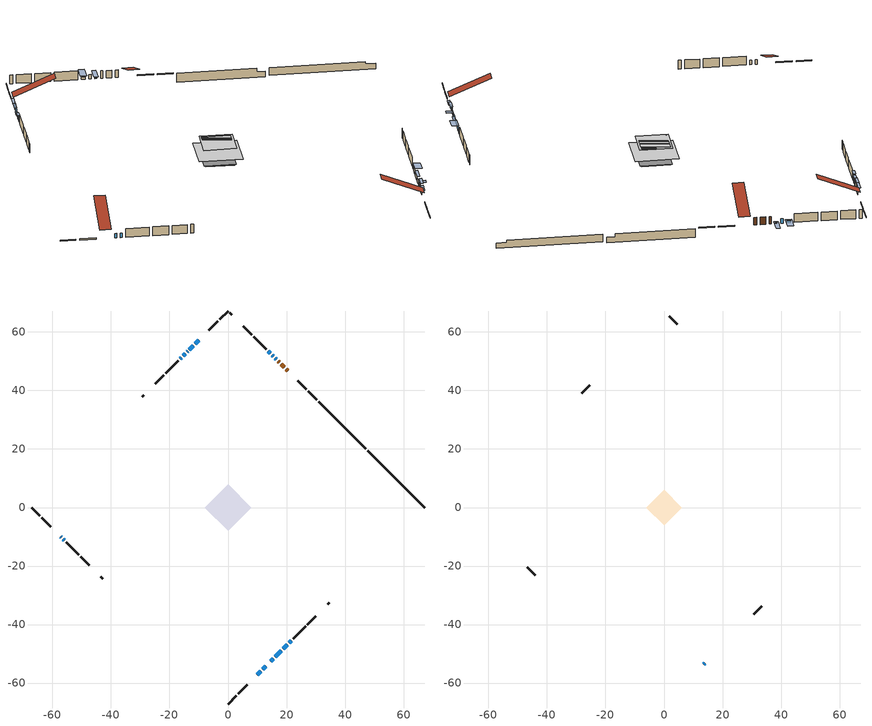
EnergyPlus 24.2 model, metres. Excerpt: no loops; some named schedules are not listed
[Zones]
conditioned space
 floor adiabatic (AdiabaticFloorConstruction): -8.01,0 0,8.01 8.01,0 0,-8.01 z0.63
 floor foundation (Slab1 construction): -5.79,0 0,5.79 5.79,0 0,-5.79 z-1.48
 floor foundation (Slab1 construction 1): -5.28,0 0,5.28 5.28,0 0,-5.28 z-1.78
 wall outside (RimJoist1 construction): 0,-67.15 2.86,-64.29 / -67.15,0 -64.29,-2.86 / 0,67.15 -2.86,64.29 / 30.34,36.81 27.48,39.67 z0.63:0.93
 wall outside (RimJoist2 construction): 3.52,-63.63 6.54,-60.61 / -63.63,-3.52 -60.61,-6.54 / -3.52,63.63 -6.54,60.61 / 26.82,40.32 23.8,43.34 z0.63:0.93
 wall outside (AdiabaticWallConstruction 1): 20.41,46.74 19.86,47.28 / 19.21,47.94 18.2,48.95 / 17.54,49.6 17.17,49.97 z0.63:2.66
 wall outside (AdiabaticWallConstruction): 16.52,50.63 16.14,51.01 z0.63:0.81; -9.93,57.21 -11.23,55.92 / -11.88,55.26 -13.18,53.97 z0.63:2.26; -13.83,53.31 -14,53.15 / 15.48,51.66 15.06,52.08 / 14.58,-52.56 15.5,-51.65 / -57.21,-9.93 -56.91,-10.23 / 18.86,-48.29 20.19,-46.96 / -56.26,-10.89 -55.89,-11.26 / 20.85,-46.3 21.6,-45.54 z0.63:1.85; 9.93,-57.21 11.16,-55.99 / -14.65,52.49 -15.3,51.85 / 16.15,-50.99 18.2,-48.94 z0.63:1.6; 11.81,-55.33 12.89,-54.25 z0.63:2.38; 14.41,52.74 13.69,53.46 z0.63:1.24; -15.96,51.19 -16.33,50.81 z0.63:2.23
 wall outside (Wall1 construction): 22.26,-44.89 26.51,-40.64 / -55.23,-11.91 -50.99,-16.16 / -16.99,50.16 -21.24,45.91 / 13.03,54.11 8.79,58.36 z0.63:3.07
 wall outside (Wall2 construction): 27.16,-39.98 30.07,-37.08 / -50.33,-16.82 -47.42,-19.72 / -21.89,45.25 -24.8,42.35 / 8.13,59.02 5.23,61.92 z0.63:3.07
 wall outside (Wall5 construction): 34.08,-33.07 34.64,-32.51 / -43.42,-23.73 -42.85,-24.29 / -28.81,38.34 -29.37,37.78 / 1.22,65.93 0.66,66.49 z0.63:3.07
 wall foundation (FoundationWall1 construction): 47.76,19.38,-1.48 47.76,19.38,0.63 65.21,1.94,0.63 65.21,1.94,0.02 67.15,0,0.02 67.15,0,-1.48
 wall foundation (FoundationWall2 construction): 31,36.15,-1.78 31,36.15,0.63 45.5,21.65,0.63 45.5,21.65,-0.29 47.11,20.04,-0.29 47.11,20.04,-1.78
 window (WindowConstruction 10): 16.52,50.63 16.14,51.01 z0.63:0.81
 window (WindowConstruction 4): -9.93,57.21 -11.23,55.92 z0.63:2.25
 window (WindowConstruction 5): -11.88,55.26 -13.18,53.97 z0.63:2.25
 window (WindowConstruction 6): -13.83,53.31 -14,53.15 z0.63:1.85
 window (WindowConstruction 7): 9.93,-57.21 11.16,-55.99 z0.63:1.6
 window (WindowConstruction 8): 11.81,-55.33 12.89,-54.26 z0.63:2.38
 window (WindowConstruction 9): 15.48,51.66 15.07,52.08 z0.63:1.85
 window (WindowConstruction 13): 14.41,52.74 13.69,53.46 z0.63:1.24
 window (WindowConstruction 14): 14.58,-52.56 15.5,-51.65 z0.63:1.85
 window (WindowConstruction): -14.65,52.49 -15.3,51.85 z0.63:1.6
 window (WindowConstruction 15): -57.21,-9.93 -56.92,-10.23 z0.63:1.85
 window (WindowConstruction 1): 16.15,-50.99 18.2,-48.94 z0.63:1.6
 window (WindowConstruction 2): 18.86,-48.29 20.19,-46.96 z0.63:1.85
 window (WindowConstruction 3): -56.26,-10.89 -55.89,-11.26 z0.63:1.85
 window (WindowConstruction 11): -15.96,51.19 -16.33,50.81 z0.63:2.23
 window (WindowConstruction 12): 20.85,-46.3 21.6,-45.54 z0.63:1.85
 door (Door): 20.4,46.74 19.86,47.28 z0.63:2.66
 door (Door 1): 19.21,47.94 18.2,48.95 z0.63:2.66
 door (Door 2): 17.54,49.6 17.17,49.97 z0.63:2.66
 ceiling adiabatic (AdiabaticFloorConstruction): 0,-8.01 8.01,0 0,8.01 -8.01,0 z0.63
attic - vented
 floor to conditioned space (Floor1 construction Reversed): -6.02,0 0,6.02 6.02,0 0,-6.02 z3.07
 floor to conditioned space (Floor2 construction Reversed): -5.29,0 0,5.29 5.29,0 0,-5.29 z3.07
 wall outside (AdiabaticWallConstruction): 13.55,-53.6 13.93,-53.22 z0.63:1.52
 wall outside (Wall3 construction): 30.72,-36.42 33.42,-33.73 / -46.77,-20.38 -44.07,-23.07 / -25.45,41.69 -28.15,39 / 4.57,62.58 1.88,65.27 z0.63:3.07
 window (WindowConstruction 16): 13.55,-53.6 13.93,-53.22 z0.63:1.52
 roof outside (Roof1 construction): 9.28,-57.87,3.07 1.58,-50.17,7.6 -0.5,-52.26,7.6 7.19,-59.95,3.07; -57.87,-9.28,3.07 -50.17,-1.58,7.6 -52.26,0.5,7.6 -59.95,-7.19,3.07; -9.28,57.87,3.07 -1.58,50.17,7.6 0.5,52.26,7.6 -7.19,59.95,3.07; 21.06,46.08,3.07 13.36,38.39,7.6 15.45,36.3,7.6 23.15,44,3.07
shading: 14.14,-53.01 13.34,-53.81 14.63,-55.1 15.43,-54.3 z1.82; 15.93,51.22 16.73,50.42 19.46,53.15 18.66,53.95 z1.11; -11.66,55.49 -9.5,57.64 -9.93,58.07 -12.09,55.92 z2.86; -13.61,53.54 -11.45,55.69 -11.88,56.12 -14.04,53.97 z2.86; 11.59,-55.56 9.5,-57.64 9.93,-58.07 12.02,-55.99 z2.21; 13.32,-53.82 11.38,-55.76 11.81,-56.19 13.75,-54.26 z2.99; 13.48,53.67 14.62,52.53 17.35,55.26 16.21,56.4 z1.54; -15.73,51.42 -14.22,52.92 -14.65,53.35 -16.16,51.85 z2.21; 18.41,-48.73 15.94,-51.2 16.37,-51.63 18.85,-49.16 z1.89; 20.62,-46.52 18.43,-48.72 19.72,-50.01 21.91,-47.82 z2.46; -16.77,50.38 -15.53,51.62 -15.96,52.05 -17.2,50.81 z2.84
[Building]
Building 1: Terrain=Suburbs
[Site:Location]
Halifax Intl AP_NS: Latitude {deg}=44.88; Longitude {deg}=-63.51; Time Zone {hr}=-4; Elevation {m}=145; Keep Site Location Information=Yes
[Site:GroundTemperature:Shallow]
3.15511, 1.33576, 1.19006, 2.05344, 5.51939, 8.9692, 11.96, 13.8546, 14.0156, 12.4746, 9.56009, 6.2161
[Site:WaterMainsTemperature]
Calculation Method=Schedule; Temperature Schedule=mains temperature schedule
[Material] Roughness=Rough; Thermal Absorptance=0.9
Name | Thickness {m} | Conductivity {W/m-K} | Density {kg/m3} | Specific Heat {J/kg-K} | Solar Absorptance | Visible Absorptance
asphalt or fiberglass shingles | 0.00635 | 0.162714 | 1121.4 | 1465.45 | 0.4 | 0.4
ceiling loosefill ins | 0.0846667 | 0.0480833 | 16.02 | 1046.75 | 0.7 | 0.7
ceiling stud and cavity | 0.1397 | 0.762834 | 65.682 | 1177.47 | 0.7 | 0.7
ceiling stud and cavity 1 | 0.1397 | 0.0865182 | 65.682 | 1177.47 | 0.7 | 0.7
concrete 4.0 in. | 0.1016 | 1.803125 | 2242.8 | 837.4 | 0.7 | 0.7
concrete 8.0 in. | 0.2032 | 1.803125 | 2242.8 | 837.4 | 0.7 | 0.7
door material | 0.04445 | 0.0451087 | 512.64 | 1214.23 | 0.7 | 0.7
exterior vertical ins | 0.0204263 | 0.029427 | 32.04 | 1214.23 | 0.7 | 0.7
floor covering | 0.0127 | 0.0433444 | 54.468 | 1339.84 | 0.6 | 0.6
floor rigid ins; wall rigid ins | 0.512978 | 0.029427 | 32.04 | 1214.23 | 0.7 | 0.7
floor stud and cavity | 0.1397 | 1.75129 | 37.0049 | 1207.88 | 0.7 | 0.7
furniture material conditioned space 1 | 0.1524 | 0.115458 | 640.8 | 1214.23 | 0.6 | 0.6
gypsum board | 0.0127 | 0.160291 | 801 | 837.4 | 0.6 | 0.6
gypsum board 1 | 0.0127 | 0.160291 | 801 | 837.4 | 0.7 | 0.7
osb sheathing 0.5 in. | 0.0127 | 0.115458 | 512.64 | 1214.23 | 0.7 | 0.7
osb sheathing 0.75 in. | 0.01905 | 0.115458 | 512.64 | 1214.23 | 0.7 | 0.7
osb sheathing 2.0 in. | 0.0508 | 0.115458 | 512.64 | 1214.23 | 0.7 | 0.7
rim joist rigid ins | 0.051816 | 0.029427 | 32.04 | 1214.23 | 0.7 | 0.7
rim joist stud and cavity | 0.0508 | 0.0979361 | 125.044 | 1163.47 | 0.6 | 0.6
rim joist stud and cavity 1 | 0.0508 | 0.0403734 | 125.044 | 1163.47 | 0.6 | 0.6
wall stud and cavity | 0.1397 | 0.39278 | 139.0536 | 1170.24 | 0.7 | 0.7
wall stud and cavity 1 | 0.1397 | 0.118771 | 139.0536 | 1170.24 | 0.7 | 0.7
wall stud and cavity 2 | 0.0889 | 6.1454 | 50.32683 | 1063.81 | 0.6 | 0.6
wall stud and cavity 3 | 0.1397 | 0.14582 | 139.0536 | 1170.24 | 0.7 | 0.7
wall stud and cavity 4 | 0.0889 | 0.380278 | 52.3479 | 1209.89 | 0.7 | 0.7
wall stud and cavity 5 | 0.0889 | 0.391764 | 83.0341 | 1211.67 | 0.7 | 0.7
wood siding | 0.0254 | 0.102417 | 544.68 | 1172.36 | 0.4 | 0.4
wood siding 1 | 0.00254 | 0.102417 | 544.68 | 1172.36 | 0.4 | 0.4
wood siding 2; wood siding 3; wood siding 4 | 0.0254 | 0.102417 | 544.68 | 1172.36 | 0.7 | 0.7
[WindowMaterial:SimpleGlazingSystem]
Name | U-Factor {W/m2-K} | Solar Heat Gain Coefficient
WindowMaterial | 2.963916 | 0.56
WindowMaterial 1 | 2.95994 | 0.56
WindowMaterial 10 | 6.33722 | 0.49
WindowMaterial 11 | 4.11144 | 0.66
WindowMaterial 12 | 3.04568 | 0.56
WindowMaterial 13 | 4.79621 | 0.51
WindowMaterial 14 | 2.94177 | 0.59
WindowMaterial 15 | 4.96484 | 0.5
WindowMaterial 16 | 5.521855 | 0.61
WindowMaterial 2 | 2.225776 | 0.64
WindowMaterial 3 | 2.986628 | 0.52
WindowMaterial 4 | 2.90373 | 0.65
WindowMaterial 5 | 1.92598 | 0.6
WindowMaterial 6 | 3.03376 | 0.42
WindowMaterial 7 | 2.26495 | 0.62
WindowMaterial 8 | 2.20647 | 0.64
WindowMaterial 9 | 2.97868 | 0.54
[Construction]
AdiabaticFloorConstruction: floor stud and cavity, floor rigid ins, osb sheathing 0.75 in., floor covering
AdiabaticWallConstruction: wood siding 3, wall rigid ins, wall stud and cavity 4, gypsum board
AdiabaticWallConstruction 1: wood siding 4, wall rigid ins, wall stud and cavity 4, gypsum board
Door; Door 1; Door 2: door material
Floor1 construction Reversed: gypsum board, ceiling stud and cavity
Floor2 construction Reversed: gypsum board, ceiling stud and cavity 1, ceiling loosefill ins
FoundationWall1 construction: concrete 8.0 in., gypsum board 1
FoundationWall2 construction: concrete 8.0 in.
furniture construction conditioned space 1: furniture material conditioned space 1
PartitionWallConstruction: gypsum board, wall stud and cavity 5, gypsum board
RimJoist1 construction: wood siding 2, osb sheathing 2.0 in., rim joist stud and cavity
RimJoist2 construction: wood siding 2, rim joist rigid ins, osb sheathing 2.0 in., rim joist stud and cavity 1
Roof1 construction: asphalt or fiberglass shingles
Slab1 construction; Slab1 construction 1: concrete 4.0 in.
Wall1 construction: wood siding, osb sheathing 0.5 in., wall stud and cavity, gypsum board
Wall2 construction: wood siding, osb sheathing 0.5 in., wall stud and cavity 1, gypsum board
Wall3 construction: wood siding 1, wall stud and cavity 2
Wall5 construction: wood siding, osb sheathing 0.5 in., wall stud and cavity 3, gypsum board
WindowConstruction: WindowMaterial
WindowConstruction 1: WindowMaterial 1
WindowConstruction 10: WindowMaterial 10
WindowConstruction 11: WindowMaterial 11
WindowConstruction 12: WindowMaterial 12
WindowConstruction 13: WindowMaterial 13
WindowConstruction 14: WindowMaterial 14
WindowConstruction 15: WindowMaterial 15
WindowConstruction 16: WindowMaterial 16
WindowConstruction 2: WindowMaterial 2
WindowConstruction 3: WindowMaterial 3
WindowConstruction 4: WindowMaterial 4
WindowConstruction 5: WindowMaterial 5
WindowConstruction 6: WindowMaterial 6
WindowConstruction 7: WindowMaterial 7
WindowConstruction 8: WindowMaterial 8
WindowConstruction 9: WindowMaterial 9
[Zone] Multiplier=1; Part of Total Floor Area=Yes
Name | Volume {m3}
attic - vented | 93.255
conditioned space | 610.2
[Space]
Name | Zone | Volume {m3}
attic - vented 1 | attic - vented | 93.255
conditioned space 1 | conditioned space | 610.2
[ZoneInfiltration:EffectiveLeakageArea]
infil attic - vented 1: Zone or Space=attic - vented 1; Schedule=Always On Discrete; Effective Air Leakage Area {cm2}=4599.05; Stack Coefficient=0.000485109; Wind Coefficient=1.48813e-05
[ZoneMixing]
whole house fan mix: Zone or Space=attic - vented; Schedule=Always On Continuous; Design Flow Rate Calculation Method=Flow/Zone; Design Flow Rate {m3/s}=0; Source Zone or Space=conditioned space
[SurfaceProperty:ExposedFoundationPerimeter] Exposed Perimeter Calculation Method=TotalExposedPerimeter
Name | Total Exposed Perimeter {m}
Slab1 | 27.411
Slab1 1 | 22.784
[InternalMass] Zone or ZoneList=conditioned space; Space or SpaceList=conditioned space 1
Name | Construction | Surface Area {m2}
furniture mass conditioned space 1 | furniture construction conditioned space 1 | 100.48
partition wall mass | PartitionWallConstruction | 251.201
[Lights]
interior lighting: Zone or ZoneList or Space or SpaceList=conditioned space 1; Schedule=interior lighting schedule; Design Level Calculation Method=LightingLevel; Lighting Level {W}=343.2; Return Air Fraction=0; Fraction Radiant=0.6; Fraction Visible=0.2; Fraction Replaceable=1
[People]
occupants: Zone or ZoneList or Space or SpaceList=conditioned space 1; Number of People Schedule=occupants schedule; Number of People Calculation Method=People; Number of People=3; Fraction Radiant=0.314171; Sensible Heat Fraction=0.56303; Activity Level Schedule=occupants activity schedule; Carbon Dioxide Generation Rate {m3/s-W}=0; Enable ASHRAE 55 Comfort Warnings=No; Mean Radiant Temperature Calculation Type=EnclosureAveraged
[ElectricEquipment] Zone or ZoneList or Space or SpaceList=conditioned space 1; Design Level Calculation Method=EquipmentLevel
Name | Schedule | Design Level {W} | Fraction Latent | Fraction Radiant | Fraction Lost
clothes dryer | clothes dryer schedule | 140.772 | 0.015 | 0.081 | 0.85
clothes washer | clothes washer schedule | 32.1985 | 0.03 | 0.162 | 0.7
cooking range | cooking range schedule | 215.147 | 0.08 | 0.432 | 0.2
dishwasher | dishwasher schedule | 66.8632 | 0.3 | 0.18 | 0.4
fridge | fridge schedule | 72.9452 | 0 | 0.6 | 0
mech vent bath fan 0 | mech vent bath fan 0 schedule | 25.1 | 0 | 0 | 1
mech vent house fan | mech vent house fan schedule | 0 | 0 | 0 | 1
mech vent house fan cfis | mech vent house fan cfis schedule | 0 | 0 | 0 | 0
misc plug loads | misc plug loads schedule | 494.7 | 0.045 | 0.513 | 0.1
whole house fan | Always On Discrete | 0 | 0 | 0 | 1
[OtherEquipment] Zone or ZoneList or Space or SpaceList=conditioned space 1; Design Level Calculation Method=EquipmentLevel
Name | Fuel Type | Schedule | Design Level {W} | Fraction Latent | Fraction Radiant | Fraction Lost
clothes dryer 1 | Electricity | clothes dryer schedule | 0 | 0.015 | 0.081 | 0.85
cooking range 1 | Electricity | cooking range schedule | 0 | 0.08 | 0.432 | 0.2
general water use latent | None | general water use schedule | 62.594 | 1 | 0 | 0
general water use sensible | None | general water use schedule | -61.6891 | 0 | 0.6 | 0
mech vent house fan latent load | None | Always On Discrete | 0 | 1 | 0 | 0
mech vent house fan sensible load | None | Always On Discrete | 0 | 0 | 0 | 0
water heater energy adjustment1 | Electricity | Always On Discrete | 0.01 | 0 | 0 | 1
[ZoneInfiltration:DesignFlowRate] Zone or ZoneList or Space or SpaceList=conditioned space 1; Schedule=Always On Discrete; Design Flow Rate Calculation Method=Flow/Zone; Design Flow Rate {m3/s}=0
infil flow; natural vent flow; whole house fan flow
[Foundation:Kiva] Initial Indoor Air Temperature {C}=18; Wall Depth Below Slab {m}=0.2032
Name | Wall Height Above Grade {m} | Custom Block Material Name 1 | Custom Block Depth 1 {m} | Custom Block X Position 1 {m} | Custom Block Z Position 1 {m}
Foundation Kiva 1 | 0.630022 | exterior vertical ins | 2.11001 | 0.2159 | 0
Foundation Kiva 2 | 0.629991
[Foundation:Kiva:Settings]
Soil Conductivity {W/m-K}=0.849921; Soil Density {kg/m3}=1842.3; Soil Specific Heat {J/kg-K}=418.7; Ground Solar Absorptivity=0.9; Ground Thermal Absorptivity=0.9; Ground Surface Roughness {m}=0.03; Far-Field Width {m}=40; Deep-Ground Boundary Condition=ZeroFlux; Deep-Ground Depth {m}=40; Minimum Cell Dimension {m}=0.2; Maximum Cell Growth Coefficient=3; Simulation Timestep=Timestep
[Exterior:Lights]
exterior lighting: Schedule=exterior lighting schedule; Design Level {W}=75.6
[Schedule:Constant]
Name | Hourly Value
Always On Continuous; mech vent house fan schedule; mech vent house fan cfis schedule; Always On Discrete | 1
occupants activity schedule | 117.228
fridge schedule | 0
[Schedule:Week:Daily]
interior lighting schedule Week Rule - Jan1-Jan27: interior lighting schedule day, interior lighting schedule day, interior lighting schedule day, interior lighting schedule day, interior lighting schedule day, interior lighting schedule day, interior lighting schedule day, interior lighting schedule default day, interior lighting schedule default day, interior lighting schedule default day, interior lighting schedule default day, interior lighting schedule default day
interior lighting schedule Week Rule - Jan28-Feb3: interior lighting schedule day, interior lighting schedule day, interior lighting schedule day, interior lighting schedule day, interior lighting schedule day 1, interior lighting schedule day 1, interior lighting schedule day 1, interior lighting schedule default day, interior lighting schedule default day, interior lighting schedule default day, interior lighting schedule default day, interior lighting schedule default day
interior lighting schedule Week Rule - Feb4-Feb24: interior lighting schedule day 1, interior lighting schedule day 1, interior lighting schedule day 1, interior lighting schedule day 1, interior lighting schedule day 1, interior lighting schedule day 1, interior lighting schedule day 1, interior lighting schedule default day, interior lighting schedule default day, interior lighting schedule default day, interior lighting schedule default day, interior lighting schedule default day
interior lighting schedule Week Rule - Feb25-Mar3: interior lighting schedule day 1, interior lighting schedule day 1, interior lighting schedule day 1, interior lighting schedule day 1, interior lighting schedule day 2, interior lighting schedule day 2, interior lighting schedule day 2, interior lighting schedule default day, interior lighting schedule default day, interior lighting schedule default day, interior lighting schedule default day, interior lighting schedule default day
interior lighting schedule Week Rule - Mar4-Mar31: interior lighting schedule day 2, interior lighting schedule day 2, interior lighting schedule day 2, interior lighting schedule day 2, interior lighting schedule day 2, interior lighting schedule day 2, interior lighting schedule day 2, interior lighting schedule default day, interior lighting schedule default day, interior lighting schedule default day, interior lighting schedule default day, interior lighting schedule default day
interior lighting schedule Week Rule - Apr1-Apr28: interior lighting schedule day 3, interior lighting schedule day 3, interior lighting schedule day 3, interior lighting schedule day 3, interior lighting schedule day 3, interior lighting schedule day 3, interior lighting schedule day 3, interior lighting schedule default day, interior lighting schedule default day, interior lighting schedule default day, interior lighting schedule default day, interior lighting schedule default day
interior lighting schedule Week Rule - Apr29-May5: interior lighting schedule day 3, interior lighting schedule day 3, interior lighting schedule day 4, interior lighting schedule day 4, interior lighting schedule day 4, interior lighting schedule day 4, interior lighting schedule day 4, interior lighting schedule default day, interior lighting schedule default day, interior lighting schedule default day, interior lighting schedule default day, interior lighting schedule default day
interior lighting schedule Week Rule - May6-May26: interior lighting schedule day 4, interior lighting schedule day 4, interior lighting schedule day 4, interior lighting schedule day 4, interior lighting schedule day 4, interior lighting schedule day 4, interior lighting schedule day 4, interior lighting schedule default day, interior lighting schedule default day, interior lighting schedule default day, interior lighting schedule default day, interior lighting schedule default day
interior lighting schedule Week Rule - May27-Jun2: interior lighting schedule day 4, interior lighting schedule day 4, interior lighting schedule day 4, interior lighting schedule day 4, interior lighting schedule day 4, interior lighting schedule day 5, interior lighting schedule day 5, interior lighting schedule default day, interior lighting schedule default day, interior lighting schedule default day, interior lighting schedule default day, interior lighting schedule default day
interior lighting schedule Week Rule - Jun3-Jun30: interior lighting schedule day 5, interior lighting schedule day 5, interior lighting schedule day 5, interior lighting schedule day 5, interior lighting schedule day 5, interior lighting schedule day 5, interior lighting schedule day 5, interior lighting schedule default day, interior lighting schedule default day, interior lighting schedule default day, interior lighting schedule default day, interior lighting schedule default day
interior lighting schedule Week Rule - Jul1-Jul28: interior lighting schedule day 6, interior lighting schedule day 6, interior lighting schedule day 6, interior lighting schedule day 6, interior lighting schedule day 6, interior lighting schedule day 6, interior lighting schedule day 6, interior lighting schedule default day, interior lighting schedule default day, interior lighting schedule default day, interior lighting schedule default day, interior lighting schedule default day
interior lighting schedule Week Rule - Jul29-Aug4: interior lighting schedule day 6, interior lighting schedule day 6, interior lighting schedule day 6, interior lighting schedule day 7, interior lighting schedule day 7, interior lighting schedule day 7, interior lighting schedule day 7, interior lighting schedule default day, interior lighting schedule default day, interior lighting schedule default day, interior lighting schedule default day, interior lighting schedule default day
interior lighting schedule Week Rule - Aug5-Aug25: interior lighting schedule day 7, interior lighting schedule day 7, interior lighting schedule day 7, interior lighting schedule day 7, interior lighting schedule day 7, interior lighting schedule day 7, interior lighting schedule day 7, interior lighting schedule default day, interior lighting schedule default day, interior lighting schedule default day, interior lighting schedule default day, interior lighting schedule default day
interior lighting schedule Week Rule - Aug26-Sep1: interior lighting schedule day 7, interior lighting schedule day 7, interior lighting schedule day 7, interior lighting schedule day 7, interior lighting schedule day 7, interior lighting schedule day 7, interior lighting schedule day 8, interior lighting schedule default day, interior lighting schedule default day, interior lighting schedule default day, interior lighting schedule default day, interior lighting schedule default day
interior lighting schedule Week Rule - Sep2-Sep29: interior lighting schedule day 8, interior lighting schedule day 8, interior lighting schedule day 8, interior lighting schedule day 8, interior lighting schedule day 8, interior lighting schedule day 8, interior lighting schedule day 8, interior lighting schedule default day, interior lighting schedule default day, interior lighting schedule default day, interior lighting schedule default day, interior lighting schedule default day
interior lighting schedule Week Rule - Sep30-Oct6: interior lighting schedule day 8, interior lighting schedule day 9, interior lighting schedule day 9, interior lighting schedule day 9, interior lighting schedule day 9, interior lighting schedule day 9, interior lighting schedule day 9, interior lighting schedule default day, interior lighting schedule default day, interior lighting schedule default day, interior lighting schedule default day, interior lighting schedule default day
interior lighting schedule Week Rule - Oct7-Oct27: interior lighting schedule day 9, interior lighting schedule day 9, interior lighting schedule day 9, interior lighting schedule day 9, interior lighting schedule day 9, interior lighting schedule day 9, interior lighting schedule day 9, interior lighting schedule default day, interior lighting schedule default day, interior lighting schedule default day, interior lighting schedule default day, interior lighting schedule default day
interior lighting schedule Week Rule - Oct28-Nov3: interior lighting schedule day 9, interior lighting schedule day 9, interior lighting schedule day 9, interior lighting schedule day 9, interior lighting schedule day 10, interior lighting schedule day 10, interior lighting schedule day 10, interior lighting schedule default day, interior lighting schedule default day, interior lighting schedule default day, interior lighting schedule default day, interior lighting schedule default day
interior lighting schedule Week Rule - Nov4-Nov24: interior lighting schedule day 10, interior lighting schedule day 10, interior lighting schedule day 10, interior lighting schedule day 10, interior lighting schedule day 10, interior lighting schedule day 10, interior lighting schedule day 10, interior lighting schedule default day, interior lighting schedule default day, interior lighting schedule default day, interior lighting schedule default day, interior lighting schedule default day
interior lighting schedule Week Rule - Nov25-Dec1: interior lighting schedule day 10, interior lighting schedule day 10, interior lighting schedule day 10, interior lighting schedule day 10, interior lighting schedule day 10, interior lighting schedule day 10, interior lighting schedule day 11, interior lighting schedule default day, interior lighting schedule default day, interior lighting schedule default day, interior lighting schedule default day, interior lighting schedule default day
interior lighting schedule Week Rule - Dec2-Dec31: interior lighting schedule day 11, interior lighting schedule day 11, interior lighting schedule day 11, interior lighting schedule day 11, interior lighting schedule day 11, interior lighting schedule day 11, interior lighting schedule day 11, interior lighting schedule default day, interior lighting schedule default day, interior lighting schedule default day, interior lighting schedule default day, interior lighting schedule default day
occupants schedule Week Rule - Jan1-Dec31: occupants schedule day, occupants schedule day, occupants schedule day, occupants schedule day, occupants schedule day, occupants schedule day, occupants schedule day, occupants schedule default day, occupants schedule default day, occupants schedule default day, occupants schedule default day, occupants schedule default day
clothes dryer schedule Week Rule - Jan1-Dec31: clothes dryer schedule day, clothes dryer schedule day, clothes dryer schedule day, clothes dryer schedule day, clothes dryer schedule day, clothes dryer schedule day, clothes dryer schedule day, clothes dryer schedule default day, clothes dryer schedule default day, clothes dryer schedule default day, clothes dryer schedule default day, clothes dryer schedule default day
clothes washer schedule Week Rule - Jan1-Dec31: clothes washer schedule day, clothes washer schedule day, clothes washer schedule day, clothes washer schedule day, clothes washer schedule day, clothes washer schedule day, clothes washer schedule day, clothes washer schedule default day, clothes washer schedule default day, clothes washer schedule default day, clothes washer schedule default day, clothes washer schedule default day
cooking range schedule Week Rule - Jan1-Dec31: cooking range schedule day, cooking range schedule day, cooking range schedule day, cooking range schedule day, cooking range schedule day, cooking range schedule day, cooking range schedule day, cooking range schedule default day, cooking range schedule default day, cooking range schedule default day, cooking range schedule default day, cooking range schedule default day
dishwasher schedule Week Rule - Jan1-Dec31: dishwasher schedule day, dishwasher schedule day, dishwasher schedule day, dishwasher schedule day, dishwasher schedule day, dishwasher schedule day, dishwasher schedule day, dishwasher schedule default day, dishwasher schedule default day, dishwasher schedule default day, dishwasher schedule default day, dishwasher schedule default day
mech vent bath fan 0 schedule Week Rule - Jan1-Dec31: mech vent bath fan 0 schedule day, mech vent bath fan 0 schedule day, mech vent bath fan 0 schedule day, mech vent bath fan 0 schedule day, mech vent bath fan 0 schedule day, mech vent bath fan 0 schedule day, mech vent bath fan 0 schedule day, mech vent bath fan 0 schedule default day, mech vent bath fan 0 schedule default day, mech vent bath fan 0 schedule default day, mech vent bath fan 0 schedule default day, mech vent bath fan 0 schedule default day
misc plug loads schedule Week Rule - Jan1-Dec31: misc plug loads schedule day, misc plug loads schedule day, misc plug loads schedule day, misc plug loads schedule day, misc plug loads schedule day, misc plug loads schedule day, misc plug loads schedule day, misc plug loads schedule default day, misc plug loads schedule default day, misc plug loads schedule default day, misc plug loads schedule default day, misc plug loads schedule default day
general water use schedule Week Rule - Jan1-Dec31: general water use schedule day, general water use schedule day, general water use schedule day, general water use schedule day, general water use schedule day, general water use schedule day, general water use schedule day, general water use schedule default day, general water use schedule default day, general water use schedule default day, general water use schedule default day, general water use schedule default day
exterior lighting schedule Week Rule - Jan1-Jan27: exterior lighting schedule day, exterior lighting schedule day, exterior lighting schedule day, exterior lighting schedule day, exterior lighting schedule day, exterior lighting schedule day, exterior lighting schedule day, exterior lighting schedule default day, exterior lighting schedule default day, exterior lighting schedule default day, exterior lighting schedule default day, exterior lighting schedule default day
exterior lighting schedule Week Rule - Jan28-Feb3: exterior lighting schedule day, exterior lighting schedule day, exterior lighting schedule day, exterior lighting schedule day, exterior lighting schedule day 1, exterior lighting schedule day 1, exterior lighting schedule day 1, exterior lighting schedule default day, exterior lighting schedule default day, exterior lighting schedule default day, exterior lighting schedule default day, exterior lighting schedule default day
exterior lighting schedule Week Rule - Feb4-Feb24: exterior lighting schedule day 1, exterior lighting schedule day 1, exterior lighting schedule day 1, exterior lighting schedule day 1, exterior lighting schedule day 1, exterior lighting schedule day 1, exterior lighting schedule day 1, exterior lighting schedule default day, exterior lighting schedule default day, exterior lighting schedule default day, exterior lighting schedule default day, exterior lighting schedule default day
exterior lighting schedule Week Rule - Feb25-Mar3: exterior lighting schedule day 1, exterior lighting schedule day 1, exterior lighting schedule day 1, exterior lighting schedule day 1, exterior lighting schedule day 2, exterior lighting schedule day 2, exterior lighting schedule day 2, exterior lighting schedule default day, exterior lighting schedule default day, exterior lighting schedule default day, exterior lighting schedule default day, exterior lighting schedule default day
exterior lighting schedule Week Rule - Mar4-Mar31: exterior lighting schedule day 2, exterior lighting schedule day 2, exterior lighting schedule day 2, exterior lighting schedule day 2, exterior lighting schedule day 2, exterior lighting schedule day 2, exterior lighting schedule day 2, exterior lighting schedule default day, exterior lighting schedule default day, exterior lighting schedule default day, exterior lighting schedule default day, exterior lighting schedule default day
exterior lighting schedule Week Rule - Apr1-Apr28: exterior lighting schedule day 3, exterior lighting schedule day 3, exterior lighting schedule day 3, exterior lighting schedule day 3, exterior lighting schedule day 3, exterior lighting schedule day 3, exterior lighting schedule day 3, exterior lighting schedule default day, exterior lighting schedule default day, exterior lighting schedule default day, exterior lighting schedule default day, exterior lighting schedule default day
exterior lighting schedule Week Rule - Apr29-May5: exterior lighting schedule day 3, exterior lighting schedule day 3, exterior lighting schedule day 4, exterior lighting schedule day 4, exterior lighting schedule day 4, exterior lighting schedule day 4, exterior lighting schedule day 4, exterior lighting schedule default day, exterior lighting schedule default day, exterior lighting schedule default day, exterior lighting schedule default day, exterior lighting schedule default day
exterior lighting schedule Week Rule - May6-May26: exterior lighting schedule day 4, exterior lighting schedule day 4, exterior lighting schedule day 4, exterior lighting schedule day 4, exterior lighting schedule day 4, exterior lighting schedule day 4, exterior lighting schedule day 4, exterior lighting schedule default day, exterior lighting schedule default day, exterior lighting schedule default day, exterior lighting schedule default day, exterior lighting schedule default day
exterior lighting schedule Week Rule - May27-Jun2: exterior lighting schedule day 4, exterior lighting schedule day 4, exterior lighting schedule day 4, exterior lighting schedule day 4, exterior lighting schedule day 4, exterior lighting schedule day 5, exterior lighting schedule day 5, exterior lighting schedule default day, exterior lighting schedule default day, exterior lighting schedule default day, exterior lighting schedule default day, exterior lighting schedule default day
exterior lighting schedule Week Rule - Jun3-Jun30: exterior lighting schedule day 5, exterior lighting schedule day 5, exterior lighting schedule day 5, exterior lighting schedule day 5, exterior lighting schedule day 5, exterior lighting schedule day 5, exterior lighting schedule day 5, exterior lighting schedule default day, exterior lighting schedule default day, exterior lighting schedule default day, exterior lighting schedule default day, exterior lighting schedule default day
exterior lighting schedule Week Rule - Jul1-Jul28: exterior lighting schedule day 6, exterior lighting schedule day 6, exterior lighting schedule day 6, exterior lighting schedule day 6, exterior lighting schedule day 6, exterior lighting schedule day 6, exterior lighting schedule day 6, exterior lighting schedule default day, exterior lighting schedule default day, exterior lighting schedule default day, exterior lighting schedule default day, exterior lighting schedule default day
[Schedule:Year]
interior lighting schedule: interior lighting schedule Week Rule - Jan1-Jan27, 1, 1, 1, 27, interior lighting schedule Week Rule - Jan28-Feb3, 1, 28, 2, 3, interior lighting schedule Week Rule - Feb4-Feb24, 2, 4, 2, 24, interior lighting schedule Week Rule - Feb25-Mar3, 2, 25, 3, 3, interior lighting schedule Week Rule - Mar4-Mar31, 3, 4, 3, 31, interior lighting schedule Week Rule - Apr1-Apr28, 4, 1, 4, 28, interior lighting schedule Week Rule - Apr29-May5, 4, 29, 5, 5, interior lighting schedule Week Rule - May6-May26, 5, 6, 5, 26, interior lighting schedule Week Rule - May27-Jun2, 5, 27, 6, 2, interior lighting schedule Week Rule - Jun3-Jun30, 6, 3, 6, 30, interior lighting schedule Week Rule - Jul1-Jul28, 7, 1, 7, 28, interior lighting schedule Week Rule - Jul29-Aug4, 7, 29, 8, 4, interior lighting schedule Week Rule - Aug5-Aug25, 8, 5, 8, 25, interior lighting schedule Week Rule - Aug26-Sep1, 8, 26, 9, 1, interior lighting schedule Week Rule - Sep2-Sep29, 9, 2, 9, 29, interior lighting schedule Week Rule - Sep30-Oct6, 9, 30, 10, 6, interior lighting schedule Week Rule - Oct7-Oct27, 10, 7, 10, 27, interior lighting schedule Week Rule - Oct28-Nov3, 10, 28, 11, 3, interior lighting schedule Week Rule - Nov4-Nov24, 11, 4, 11, 24, interior lighting schedule Week Rule - Nov25-Dec1, 11, 25, 12, 1, interior lighting schedule Week Rule - Dec2-Dec31, 12, 2, 12, 31
occupants schedule: occupants schedule Week Rule - Jan1-Dec31, 1, 1, 12, 31
clothes dryer schedule: clothes dryer schedule Week Rule - Jan1-Dec31, 1, 1, 12, 31
clothes washer schedule: clothes washer schedule Week Rule - Jan1-Dec31, 1, 1, 12, 31
cooking range schedule: cooking range schedule Week Rule - Jan1-Dec31, 1, 1, 12, 31
dishwasher schedule: dishwasher schedule Week Rule - Jan1-Dec31, 1, 1, 12, 31
mech vent bath fan 0 schedule: mech vent bath fan 0 schedule Week Rule - Jan1-Dec31, 1, 1, 12, 31
misc plug loads schedule: misc plug loads schedule Week Rule - Jan1-Dec31, 1, 1, 12, 31
general water use schedule: general water use schedule Week Rule - Jan1-Dec31, 1, 1, 12, 31
exterior lighting schedule: exterior lighting schedule Week Rule - Jan1-Jan27, 1, 1, 1, 27, exterior lighting schedule Week Rule - Jan28-Feb3, 1, 28, 2, 3, exterior lighting schedule Week Rule - Feb4-Feb24, 2, 4, 2, 24, exterior lighting schedule Week Rule - Feb25-Mar3, 2, 25, 3, 3, exterior lighting schedule Week Rule - Mar4-Mar31, 3, 4, 3, 31, exterior lighting schedule Week Rule - Apr1-Apr28, 4, 1, 4, 28, exterior lighting schedule Week Rule - Apr29-May5, 4, 29, 5, 5, exterior lighting schedule Week Rule - May6-May26, 5, 6, 5, 26, exterior lighting schedule Week Rule - May27-Jun2, 5, 27, 6, 2, exterior lighting schedule Week Rule - Jun3-Jun30, 6, 3, 6, 30, exterior lighting schedule Week Rule - Jul1-Jul28, 7, 1, 7, 28, exterior lighting schedule Week Rule - Jul29-Aug4, 7, 29, 8, 4, exterior lighting schedule Week Rule - Aug5-Aug25, 8, 5, 8, 25, exterior lighting schedule Week Rule - Aug26-Sep1, 8, 26, 9, 1, exterior lighting schedule Week Rule - Sep2-Sep29, 9, 2, 9, 29, exterior lighting schedule Week Rule - Sep30-Oct6, 9, 30, 10, 6, exterior lighting schedule Week Rule - Oct7-Oct27, 10, 7, 10, 27, exterior lighting schedule Week Rule - Oct28-Nov3, 10, 28, 11, 3, exterior lighting schedule Week Rule - Nov4-Nov24, 11, 4, 11, 24, exterior lighting schedule Week Rule - Nov25-Dec1, 11, 25, 12, 1, exterior lighting schedule Week Rule - Dec2-Dec31, 12, 2, 12, 31
[Schedule:Compact]
mains temperature schedule: Through: 01/01, For: AllDays, Until: 24:00, 7.41, Through: 01/02, For: AllDays, Until: 24:00, 7.34833, Through: 01/03, For: AllDays, Until: 24:00, 7.28778, Through: 01/04, For: AllDays, Until: 24:00, 7.22889, Through: 01/05, For: AllDays, Until: 24:00, 7.17056, Through: 01/06, For: AllDays, Until: 24:00, 7.11333, Through: 01/07, For: AllDays, Until: 24:00, 7.05722, Through: 01/08, For: AllDays, Until: 24:00, 7.00167, Through: 01/09, For: AllDays, Until: 24:00, 6.94778, Through: 01/10, For: AllDays, Until: 24:00, 6.895, Through: 01/11, For: AllDays, Until: 24:00, 6.84333, Through: 01/12, For: AllDays, Until: 24:00, 6.79278, Through: 01/13, For: AllDays, Until: 24:00, 6.74389, Through: 01/14, For: AllDays, Until: 24:00, 6.69556, Through: 01/15, For: AllDays, Until: 24:00, 6.64889, Through: 01/16, For: AllDays, Until: 24:00, 6.60278, Through: 01/17, For: AllDays, Until: 24:00, 6.55833, Through: 01/18, For: AllDays, Until: 24:00, 6.515, Through: 01/19, For: AllDays, Until: 24:00, 6.47333, Through: 01/20, For: AllDays, Until: 24:00, 6.43278, Through: 01/21, For: AllDays, Until: 24:00, 6.39333, Through: 01/22, For: AllDays, Until: 24:00, 6.355, Through: 01/23, For: AllDays, Until: 24:00, 6.31833, Through: 01/24, For: AllDays, Until: 24:00, 6.28278, Through: 01/25, For: AllDays, Until: 24:00, 6.24889, Through: 01/26, For: AllDays, Until: 24:00, 6.21611, Through: 01/27, For: AllDays, Until: 24:00, 6.18444, Through: 01/28, For: AllDays, Until: 24:00, 6.15444, Through: 01/29, For: AllDays, Until: 24:00, 6.12556, Through: 01/30, For: AllDays, Until: 24:00, 6.09833, Through: 01/31, For: AllDays, Until: 24:00, 6.07222, Through: 02/01, For: AllDays, Until: 24:00, 6.04778, Through: 02/02, For: AllDays, Until: 24:00, 6.02444, Through: 02/03, For: AllDays, Until: 24:00, 6.00278, Through: 02/04, For: AllDays, Until: 24:00, 5.98222, Through: 02/05, For: AllDays, Until: 24:00, 5.96333, Through: 02/06, For: AllDays, Until: 24:00, 5.94556, Through: 02/07, For: AllDays, Until: 24:00, 5.92944, Through: 02/08, For: AllDays, Until: 24:00, 5.915, Through: 02/09, For: AllDays, Until: 24:00, 5.90167, Through: 02/10, For: AllDays, Until: 24:00, 5.89, Through: 02/11, For: AllDays, Until: 24:00, 5.87944, Through: 02/12, For: AllDays, Until: 24:00, 5.87056, Through: 02/13, For: AllDays, Until: 24:00, 5.86333, Through: 02/14, For: AllDays, Until: 24:00, 5.85722, Through: 02/15, For: AllDays, Until: 24:00, 5.85278, Through: 02/16, For: AllDays, Until: 24:00, 5.84944, Through: 02/17, For: AllDays, Until: 24:00, 5.84833, Through: 02/18, For: AllDays, Until: 24:00, 5.84778, Through: 02/19, For: AllDays, Until: 24:00, 5.84944, Through: 02/20, For: AllDays, Until: 24:00, 5.85167, Through: 02/21, For: AllDays, Until: 24:00, 5.85611, Through: 02/22, For: AllDays, Until: 24:00, 5.86167, Through: 02/23, For: AllDays, Until: 24:00, 5.86889, Through: 02/24, For: AllDays, Until: 24:00, 5.87722, Through: 02/25, For: AllDays, Until: 24:00, 5.88722, Through: 02/26, For: AllDays, Until: 24:00, 5.89889, Through: 02/27, For: AllDays, Until: 24:00, 5.91167, Through: 02/28, For: AllDays, Until: 24:00, 5.92611, Through: 03/01, For: AllDays, Until: 24:00, 5.94222, Through: 03/02, For: AllDays, Until: 24:00, 5.95944, Through: 03/03, For: AllDays, Until: 24:00, 5.97778, Through: 03/04, For: AllDays, Until: 24:00, 5.99778, Through: 03/05, For: AllDays, Until: 24:00, 6.01944, Through: 03/06, For: AllDays, Until: 24:00, 6.04222, Through: 03/07, For: AllDays, Until: 24:00, 6.06667, Through: 03/08, For: AllDays, Until: 24:00, 6.09222, Through: 03/09, For: AllDays, Until: 24:00, 6.11944, Through: 03/10, For: AllDays, Until: 24:00, 6.14778, Through: 03/11, For: AllDays, Until: 24:00, 6.17722, Through: 03/12, For: AllDays, Until: 24:00, 6.20833, Through: 03/13, For: AllDays, Until: 24:00, 6.24111, Through: 03/14, For: AllDays, Until: 24:00, 6.275, Through: 03/15, For: AllDays, Until: 24:00, 6.31, Through: 03/16, For: AllDays, Until: 24:00, 6.34667, Through: 03/17, For: AllDays, Until: 24:00, 6.38444, Through: 03/18, For: AllDays, Until: 24:00, 6.42333, Through: 03/19, For: AllDays, Until: 24:00, 6.46389, Through: 03/20, For: AllDays, Until: 24:00, 6.50556, Through: 03/21, For: AllDays, Until: 24:00, 6.54833, Through: 03/22, For: AllDays, Until: 24:00, 6.59278, Through: 03/23, For: AllDays, Until: 24:00, 6.63833, Through: 03/24, For: AllDays, Until: 24:00, 6.685, Through: 03/25, For: AllDays, Until: 24:00, 6.73278, Through: 03/26, For: AllDays, Until: 24:00, 6.78167, Through: 03/27, For: AllDays, Until: 24:00, 6.83167, Through: 03/28, For: AllDays, Until: 24:00, 6.88333, Through: 03/29, For: AllDays, Until: 24:00, 6.93611, Through: 03/30, For: AllDays, Until: 24:00, 6.98944, Through: 03/31, For: AllDays, Until: 24:00, 7.04444, Through: 04/01, For: AllDays, Until: 24:00, 7.1, Through: 04/02, For: AllDays, Until: 24:00, 7.15722, Through: 04/03, For: AllDays, Until: 24:00, 7.21556, Through: 04/04, For: AllDays, Until: 24:00, 7.27444, Through: 04/05, For: AllDays, Until: 24:00, 7.33444, Through: 04/06, For: AllDays, Until: 24:00, 7.39556, Through: 04/07, For: AllDays, Until: 24:00, 7.45778, Through: 04/08, For: AllDays, Until: 24:00, 7.52111, Through: 04/09, For: AllDays, Until: 24:00, 7.585, Through: 04/10, For: AllDays, Until: 24:00, 7.65, Through: 04/11, For: AllDays, Until: 24:00, 7.71611, Through: 04/12, For: AllDays, Until: 24:00, 7.78333, Through: 04/13, For: AllDays, Until: 24:00, 7.85111, Through: 04/14, For: AllDays, Until: 24:00, 7.91944, Through: 04/15, For: AllDays, Until: 24:00, 7.98889, Through: 04/16, For: AllDays, Until: 24:00, 8.05944, Through: 04/17, For: AllDays, Until: 24:00, 8.13056, Through: 04/18, For: AllDays, Until: 24:00, 8.20222, Through: 04/19, For: AllDays, Until: 24:00, 8.275, Through: 04/20, For: AllDays, Until: 24:00, 8.34833, Through: 04/21, For: AllDays, Until: 24:00, 8.42222, Through: 04/22, For: AllDays, Until: 24:00, 8.49722, Through: 04/23, For: AllDays, Until: 24:00, 8.57278, Through: 04/24, For: AllDays, Until: 24:00, 8.64889, Through: 04/25, For: AllDays, Until: 24:00, 8.72556, Through: 04/26, For: AllDays, Until: 24:00, 8.80278, Through: 04/27, For: AllDays, Until: 24:00, 8.88111, Through: 04/28, For: AllDays, Until: 24:00, 8.95944, Through: 04/29, For: AllDays, Until: 24:00, 9.03833, Through: 04/30, For: AllDays, Until: 24:00, 9.11778, Through: 05/01, For: AllDays, Until: 24:00, 9.19778, Through: 05/02, For: AllDays, Until: 24:00, 9.27833, Through: 05/03, For: AllDays, Until: 24:00, 9.35944, Through: 05/04, For: AllDays, Until: 24:00, 9.44056, Through: 05/05, For: AllDays, Until: 24:00, 9.52278, Through: 05/06, For: AllDays, Until: 24:00, 9.60444, Through: 05/07, For: AllDays, Until: 24:00, 9.68722, Through: 05/08, For: AllDays, Until: 24:00, 9.77, Through: 05/09, For: AllDays, Until: 24:00, 9.85278, Through: 05/10, For: AllDays, Until: 24:00, 9.93611, Through: 05/11, For: AllDays, Until: 24:00, 10.02, Through: 05/12, For: AllDays, Until: 24:00, 10.1039, Through: 05/13, For: AllDays, Until: 24:00, 10.1878, Through: 05/14, For: AllDays, Until: 24:00, 10.2722, Through: 05/15, For: AllDays, Until: 24:00, 10.3561, Through: 05/16, For: AllDays, Until: 24:00, 10.4406, Through: 05/17, For: AllDays, Until: 24:00, 10.5256, Through: 05/18, For: AllDays, Until: 24:00, 10.61, Through: 05/19, For: AllDays, Until: 24:00, 10.6944, Through: 05/20, For: AllDays, Until: 24:00, 10.7794, Through: 05/21, For: AllDays, Until: 24:00, 10.8639, Through: 05/22, For: AllDays, Until: 24:00, 10.9489, Through: 05/23, For: AllDays, Until: 24:00, 11.0333, Through: 05/24, For: AllDays, Until: 24:00, 11.1178, Through: 05/25, For: AllDays, Until: 24:00, 11.2022, Through: 05/26, For: AllDays, Until: 24:00, 11.2867, Through: 05/27, For: AllDays, Until: 24:00, 11.3711, Through: 05/28, For: AllDays, Until: 24:00, 11.455, Through: 05/29, For: AllDays, Until: 24:00, 11.5389, Through: 05/30, For: AllDays, Until: 24:00, 11.6222, Through: 05/31, For: AllDays, Until: 24:00, 11.7056, Through: 06/01, For: AllDays, Until: 24:00, 11.7883, Through: 06/02, For: AllDays, Until: 24:00, 11.8711, Through: 06/03, For: AllDays, Until: 24:00, 11.9539, Through: 06/04, For: AllDays, Until: 24:00, 12.0356, Through: 06/05, For: AllDays, Until: 24:00, 12.1172, Through: 06/06, For: AllDays, Until: 24:00, 12.1989, Through: 06/07, For: AllDays, Until: 24:00, 12.2794, Through: 06/08, For: AllDays, Until: 24:00, 12.36, Through: 06/09, For: AllDays, Until: 24:00, 12.44, Through: 06/10, For: AllDays, Until: 24:00, 12.5194, Through: 06/11, For: AllDays, Until: 24:00, 12.5983, Through: 06/12, For: AllDays, Until: 24:00, 12.6767, Through: 06/13, For: AllDays, Until: 24:00, 12.7544, Through: 06/14, For: AllDays, Until: 24:00, 12.8317, Through: 06/15, For: AllDays, Until: 24:00, 12.9083, Through: 06/16, For: AllDays, Until: 24:00, 12.9844, Through: 06/17, For: AllDays, Until: 24:00, 13.0594, Through: 06/18, For: AllDays, Until: 24:00, 13.1344, Through: 06/19, For: AllDays, Until: 24:00, 13.2083, Through: 06/20, For: AllDays, Until: 24:00, 13.2811, Through: 06/21, For: AllDays, Until: 24:00, 13.3539, Through: 06/22, For: AllDays, Until: 24:00, 13.4256, Through: 06/23, For: AllDays, Until: 24:00, 13.4967, Through: 06/24, For: AllDays, Until: 24:00, 13.5667, Through: 06/25, For: AllDays, Until: 24:00, 13.6361, Through: 06/26, For: AllDays, Until: 24:00, 13.7044, Through: 06/27, For: AllDays, Until: 24:00, 13.7717, Through: 06/28, For: AllDays, Until: 24:00, 13.8389, Through: 06/29, For: AllDays, Until: 24:00, 13.9044, Through: 06/30, For: AllDays, Until: 24:00, 13.9694, Through: 07/01, For: AllDays, Until: 24:00, 14.0333, Through: 07/02, For: AllDays, Until: 24:00, 14.0961, Through: 07/03, For: AllDays, Until: 24:00, 14.1583, Through: 07/04, For: AllDays, Until: 24:00, 14.2189, Through: 07/05, For: AllDays, Until: 24:00, 14.2789, Through: 07/06, For: AllDays, Until: 24:00, 14.3378, Through: 07/07, For: AllDays, Until: 24:00, 14.3956, Through: 07/08, For: AllDays, Until: 24:00, 14.4522, Through: 07/09, For: AllDays, Until: 24:00, 14.5083, Through: 07/10, For: AllDays, Until: 24:00, 14.5628, Through: 07/11, For: AllDays, Until: 24:00, 14.6161, Through: 07/12, For: AllDays, Until: 24:00, 14.6683, Through: 07/13, For: AllDays, Until: 24:00, 14.7194, Through: 07/14, For: AllDays, Until: 24:00, 14.7694, Through: 07/15, For: AllDays, Until: 24:00, 14.8183, Through: 07/16, For: AllDays, Until: 24:00, 14.8661, Through: 07/17, For: AllDays, Until: 24:00, 14.9122, Through: 07/18, For: AllDays, Until: 24:00, 14.9572, Through: 07/19, For: AllDays, Until: 24:00, 15.0011, Through: 07/20, For: AllDays, Until: 24:00, 15.0439, Through: 07/21, For: AllDays, Until: 24:00, 15.0856, Through: 07/22, For: AllDays, Until: 24:00, 15.1256, Through: 07/23, For: AllDays, Until: 24:00, 15.1644, Through: 07/24, For: AllDays, Until: 24:00, 15.2017, Through: 07/25, For: AllDays, Until: 24:00, 15.2383, Through: 07/26, For: AllDays, Until: 24:00, 15.2728, Through: 07/27, For: AllDays, Until: 24:00, 15.3067, Through: 07/28, For: AllDays, Until: 24:00, 15.3389, Through: 07/29, For: AllDays, Until: 24:00, 15.3694, Through: 07/30, For: AllDays, Until: 24:00, 15.3989, Through: 07/31, For: AllDays, Until: 24:00, 15.4272, Through: 08/01, For: AllDays, Until: 24:00, 15.4539, Through: 08/02, For: AllDays, Until: 24:00, 15.4794, Through: 08/03, For: AllDays, Until: 24:00, 15.5033, Through: 08/04, For: AllDays, Until: 24:00, 15.5261, Through: 08/05, For: AllDays, Until: 24:00, 15.5472, Through: 08/06, For: AllDays, Until: 24:00, 15.5667, Through: 08/07, For: AllDays, Until: 24:00, 15.585, Through: 08/08, For: AllDays, Until: 24:00, 15.6022, Through: 08/09, For: AllDays, Until: 24:00, 15.6172, Through: 08/10, For: AllDays, Until: 24:00, 15.6317, Through: 08/11, For: AllDays, Until: 24:00, 15.6439, Through: 08/12, For: AllDays, Until: 24:00, 15.655, Through: 08/13, For: AllDays, Until: 24:00, 15.665, Through: 08/14, For: AllDays, Until: 24:00, 15.6733, Through: 08/15, For: AllDays, Until: 24:00, 15.68, Through: 08/16, For: AllDays, Until: 24:00, 15.6856, Through: 08/17, For: AllDays, Until: 24:00, 15.6894, Through: 08/18, For: AllDays, Until: 24:00, 15.6917, Through: 08/19, For: AllDays, Until: 24:00, 15.6928, Through: 08/20, For: AllDays, Until: 24:00, 15.6922, Through: 08/21, For: AllDays, Until: 24:00, 15.69, Through: 08/22, For: AllDays, Until: 24:00, 15.6867, Through: 08/23, For: AllDays, Until: 24:00, 15.6822, Through: 08/24, For: AllDays, Until: 24:00, 15.6756, Through: 08/25, For: AllDays, Until: 24:00, 15.6678, Through: 08/26, For: AllDays, Until: 24:00, 15.6589, Through: 08/27, For: AllDays, Until: 24:00, 15.6478, Through: 08/28, For: AllDays, Until: 24:00, 15.6361, Through: 08/29, For: AllDays, Until: 24:00, 15.6222, Through: 08/30, For: AllDays, Until: 24:00, 15.6072, Through: 08/31, For: AllDays, Until: 24:00, 15.5911, Through: 09/01, For: AllDays, Until: 24:00, 15.5733, Through: 09/02, For: AllDays, Until: 24:00, 15.5539, Through: 09/03, For: AllDays, Until: 24:00, 15.5333, Through: 09/04, For: AllDays, Until: 24:00, 15.5111, Through: 09/05, For: AllDays, Until: 24:00, 15.4878, Through: 09/06, For: AllDays, Until: 24:00, 15.4628, Through: 09/07, For: AllDays, Until: 24:00, 15.4367, Through: 09/08, For: AllDays, Until: 24:00, 15.4089, Through: 09/09, For: AllDays, Until: 24:00, 15.38, Through: 09/10, For: AllDays, Until: 24:00, 15.3494, Through: 09/11, For: AllDays, Until: 24:00, 15.3178, Through: 09/12, For: AllDays, Until: 24:00, 15.2844, Through: 09/13, For: AllDays, Until: 24:00, 15.25, Through: 09/14, For: AllDays, Until: 24:00, 15.2144, Through: 09/15, For: AllDays, Until: 24:00, 15.1772, Through: 09/16, For: AllDays, Until: 24:00, 15.1389, Through: 09/17, For: AllDays, Until: 24:00, 15.0989, Through: 09/18, For: AllDays, Until: 24:00, 15.0583, Through: 09/19, For: AllDays, Until: 24:00, 15.0161, Through: 09/20, For: AllDays, Until: 24:00, 14.9722, Through: 09/21, For: AllDays, Until: 24:00, 14.9278, Through: 09/22, For: AllDays, Until: 24:00, 14.8817, Through: 09/23, For: AllDays, Until: 24:00, 14.8344, Through: 09/24, For: AllDays, Until: 24:00, 14.7861, Through: 09/25, For: AllDays, Until: 24:00, 14.7367, Through: 09/26, For: AllDays, Until: 24:00, 14.6861, Through: 09/27, For: AllDays, Until: 24:00, 14.6339, Through: 09/28, For: AllDays, Until: 24:00, 14.5811, Through: 09/29, For: AllDays, Until: 24:00, 14.5267, Through: 09/30, For: AllDays, Until: 24:00, 14.4717, Through: 10/01, For: AllDays, Until: 24:00, 14.415, Through: 10/02, For: AllDays, Until: 24:00, 14.3578, Through: 10/03, For: AllDays, Until: 24:00, 14.2989, Through: 10/04, For: AllDays, Until: 24:00, 14.2394, Through: 10/05, For: AllDays, Until: 24:00, 14.1789, Through: 10/06, For: AllDays, Until: 24:00, 14.1172, Through: 10/07, For: AllDays, Until: 24:00, 14.0544, Through: 10/08, For: AllDays, Until: 24:00, 13.9911, Through: 10/09, For: AllDays, Until: 24:00, 13.9267, Through: 10/10, For: AllDays, Until: 24:00, 13.8611, Through: 10/11, For: AllDays, Until: 24:00, 13.7944, Through: 10/12, For: AllDays, Until: 24:00, 13.7272, Through: 10/13, For: AllDays, Until: 24:00, 13.6594, Through: 10/14, For: AllDays, Until: 24:00, 13.59, Through: 10/15, For: AllDays, Until: 24:00, 13.5206, Through: 10/16, For: AllDays, Until: 24:00, 13.4494, Through: 10/17, For: AllDays, Until: 24:00, 13.3783, Through: 10/18, For: AllDays, Until: 24:00, 13.3061, Through: 10/19, For: AllDays, Until: 24:00, 13.2328, Through: 10/20, For: AllDays, Until: 24:00, 13.1594, Through: 10/21, For: AllDays, Until: 24:00, 13.085, Through: 10/22, For: AllDays, Until: 24:00, 13.01, Through: 10/23, For: AllDays, Until: 24:00, 12.9339, Through: 10/24, For: AllDays, Until: 24:00, 12.8578, Through: 10/25, For: AllDays, Until: 24:00, 12.7806, Through: 10/26, For: AllDays, Until: 24:00, 12.7028, Through: 10/27, For: AllDays, Until: 24:00, 12.625, Through: 10/28, For: AllDays, Until: 24:00, 12.5461, Through: 10/29, For: AllDays, Until: 24:00, 12.4667, Through: 10/30, For: AllDays, Until: 24:00, 12.3872, Through: 10/31, For: AllDays, Until: 24:00, 12.3067, Through: 11/01, For: AllDays, Until: 24:00, 12.2261, Through: 11/02, For: AllDays, Until: 24:00, 12.145, Through: 11/03, For: AllDays, Until: 24:00, 12.0633, Through: 11/04, For: AllDays, Until: 24:00, 11.9817, Through: 11/05, For: AllDays, Until: 24:00, 11.8994, Through: 11/06, For: AllDays, Until: 24:00, 11.8167, Through: 11/07, For: AllDays, Until: 24:00, 11.7339, Through: 11/08, For: AllDays, Until: 24:00, 11.6506, Through: 11/09, For: AllDays, Until: 24:00, 11.5672, Through: 11/10, For: AllDays, Until: 24:00, 11.4833, Through: 11/11, For: AllDays, Until: 24:00, 11.3994, Through: 11/12, For: AllDays, Until: 24:00, 11.315, Through: 11/13, For: AllDays, Until: 24:00, 11.2311, Through: 11/14, For: AllDays, Until: 24:00, 11.1467, Through: 11/15, For: AllDays, Until: 24:00, 11.0622, Through: 11/16, For: AllDays, Until: 24:00, 10.9772, Through: 11/17, For: AllDays, Until: 24:00, 10.8928, Through: 11/18, For: AllDays, Until: 24:00, 10.8083, Through: 11/19, For: AllDays, Until: 24:00, 10.7233, Through: 11/20, For: AllDays, Until: 24:00, 10.6389, Through: 11/21, For: AllDays, Until: 24:00, 10.5539, Through: 11/22, For: AllDays, Until: 24:00, 10.4694, Through: 11/23, For: AllDays, Until: 24:00, 10.385, Through: 11/24, For: AllDays, Until: 24:00, 10.3006, Through: 11/25, For: AllDays, Until: 24:00, 10.2161, Through: 11/26, For: AllDays, Until: 24:00, 10.1322, Through: 11/27, For: AllDays, Until: 24:00, 10.0483, Through: 11/28, For: AllDays, Until: 24:00, 9.96444, Through: 11/29, For: AllDays, Until: 24:00, 9.88111, Through: 11/30, For: AllDays, Until: 24:00, 9.79778, Through: 12/01, For: AllDays, Until: 24:00, 9.715, Through: 12/02, For: AllDays, Until: 24:00, 9.63278, Through: 12/03, For: AllDays, Until: 24:00, 9.55056, Through: 12/04, For: AllDays, Until: 24:00, 9.46833, Through: 12/05, For: AllDays, Until: 24:00, 9.38667, Through: 12/06, For: AllDays, Until: 24:00, 9.30611, Through: 12/07, For: AllDays, Until: 24:00, 9.225, Through: 12/08, For: AllDays, Until: 24:00, 9.145, Through: 12/09, For: AllDays, Until: 24:00, 9.065, Through: 12/10, For: AllDays, Until: 24:00, 8.98611, Through: 12/11, For: AllDays, Until: 24:00, 8.90722, Through: 12/12, For: AllDays, Until: 24:00, 8.82944, Through: 12/13, For: AllDays, Until: 24:00, 8.75167, Through: 12/14, For: AllDays, Until: 24:00, 8.675, Through: 12/15, For: AllDays, Until: 24:00, 8.59833, Through: 12/16, For: AllDays, Until: 24:00, 8.52278, Through: 12/17, For: AllDays, Until: 24:00, 8.44778, Through: 12/18, For: AllDays, Until: 24:00, 8.37333, Through: 12/19, For: AllDays, Until: 24:00, 8.29944, Through: 12/20, For: AllDays, Until: 24:00, 8.22667, Through: 12/21, For: AllDays, Until: 24:00, 8.15444, Through: 12/22, For: AllDays, Until: 24:00, 8.08333, Through: 12/23, For: AllDays, Until: 24:00, 8.01278, Through: 12/24, For: AllDays, Until: 24:00, 7.94278, Through: 12/25, For: AllDays, Until: 24:00, 7.87389, Through: 12/26, For: AllDays, Until: 24:00, 7.80611, Through: 12/27, For: AllDays, Until: 24:00, 7.73889, Through: 12/28, For: AllDays, Until: 24:00, 7.67222, Through: 12/29, For: AllDays, Until: 24:00, 7.60722, Through: 12/30, For: AllDays, Until: 24:00, 7.54278, Through: 12/31, For: AllDays, Until: 24:00, 7.47944
